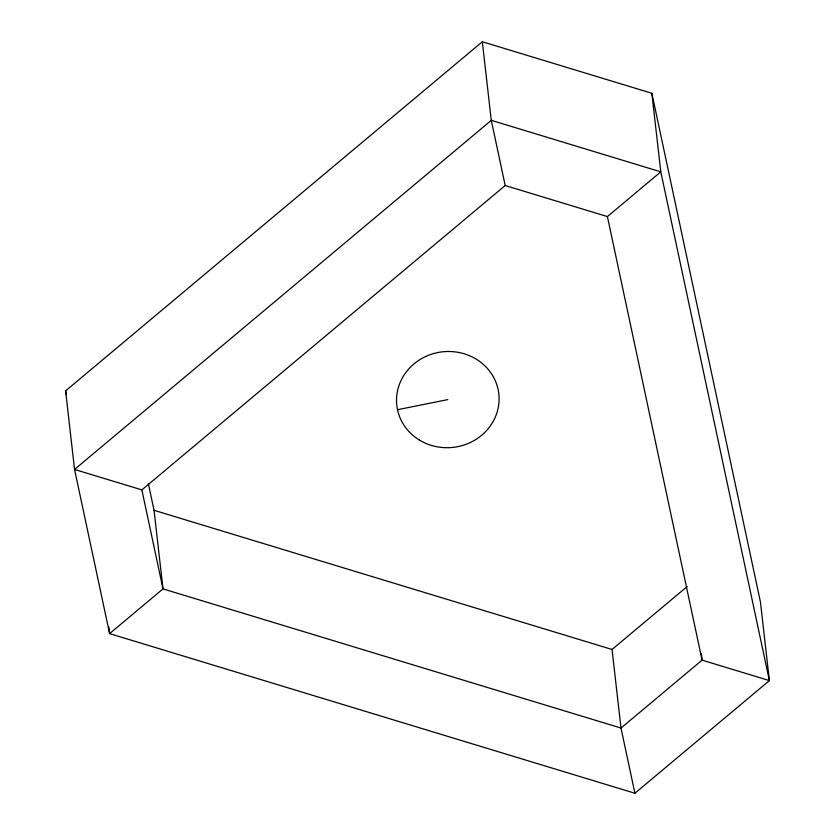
<?xml version="1.0" encoding="UTF-8"?>
<svg xmlns="http://www.w3.org/2000/svg" width="835" height="835" viewBox="0 0 835 835"><rect width="100%" height="100%" fill="white"/><g stroke="black" fill="none" stroke-linecap="round" stroke-linejoin="round"><path stroke-width="1.25" d="M65.61 390.853L482.327 41.75L651.843 93.269L760.445 602.004L769.39 680.588L634.913 793.25L109.604 633.619L74.555 469.447L65.61 390.853L66.424 394.673M482.327 41.75L491.283 120.334L74.555 469.447L141.866 489.894L505.196 185.527L607.4 216.578L660.798 171.853L651.843 93.269M634.913 793.25L621 728.057L612.045 649.473L687.195 586.525M397.512 409.714L447.8 399.6M148.359 483.653L154.047 510.3L612.045 649.473M607.4 216.578L702.078 660.141L769.39 680.588L660.798 171.853L491.283 120.334L505.196 185.527M141.866 489.894L163.002 588.884L621 728.057L702.078 660.141L701.348 653.69M154.047 510.3L163.002 588.884L109.604 633.619L108.874 627.179M419.337 440.014A51.332 48.075 -6.5 0 0 498.986 402A51.332 48.075 -6.5 0 0 425.088 356.775A51.332 48.075 -6.5 0 0 419.337 440.014"/></g></svg>
